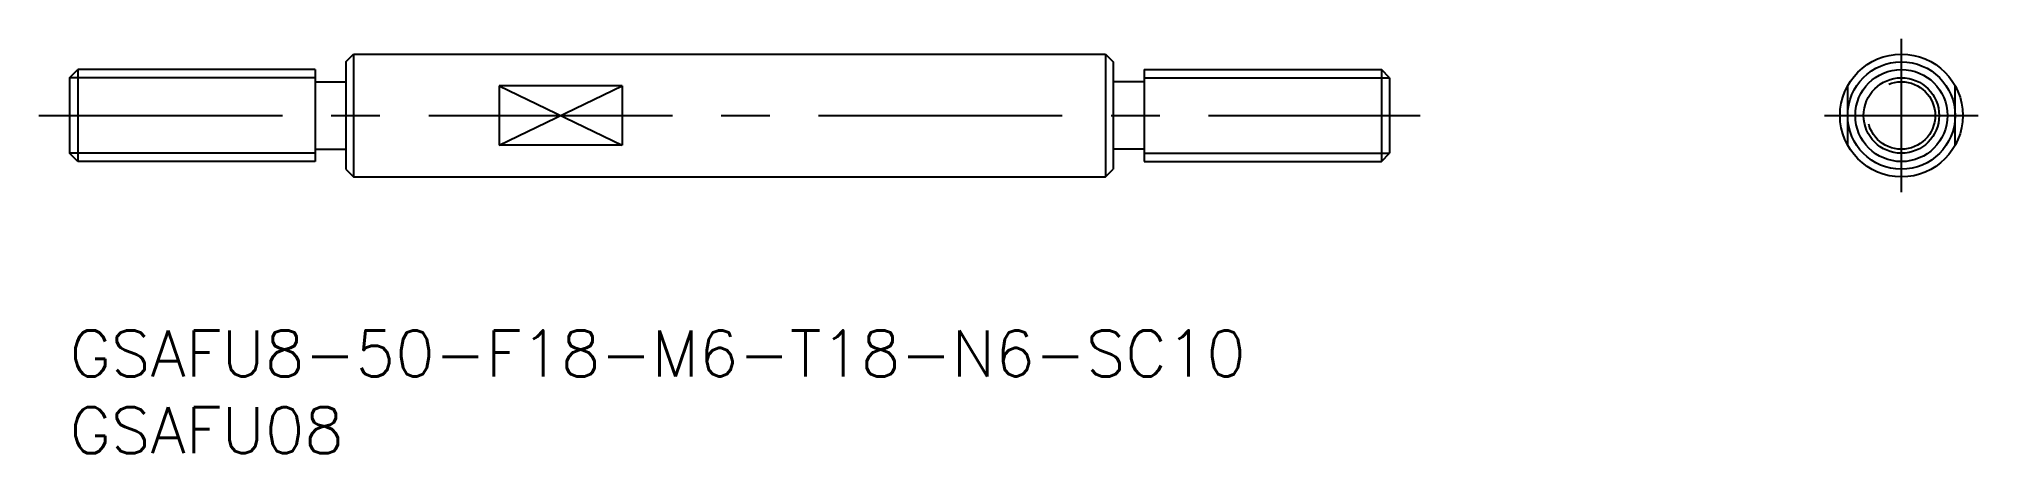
# Model space of a CAD drawing. Extents: x -2 to 124, y -8 to 19.
import ezdxf

# ---------------------------------------------------------------- set-up
doc = ezdxf.new("R2010")
doc.units = 0
doc.header["$LTSCALE"] = 0.5
doc.linetypes.add('CENTER', pattern=[50.8, 31.75, -6.35, 6.35, -6.35])
doc.linetypes.add('DASHED', pattern=[19.05, 12.7, -6.35])
for name, color, linetype in [('MSM_CENTER', 1, 'CENTER'), ('MSM_CONTINUOUS', 7, 'CONTINUOUS'), ('MSM_DASHED', 4, 'DASHED'), ('MSM_NARROW', 5, 'CONTINUOUS'), ('MSM_PART_NUMBER', 7, 'CONTINUOUS')]:
    doc.layers.add(name, color=color, linetype=linetype)
doc.styles.get("Standard").update_dxf_attribs({"font": 'txt.shx', "height": 3, "bigfont": 'bigfont.shx'})

# ---------------------------------------------------------------- blocks, each defined once
blk = doc.blocks.new('*U21')
at = {"layer": 'MSM_PART_NUMBER'}
blk.add_text('GSAFU8-50-F18-M6-T18-N6-SC10', height=3, dxfattribs=at).set_placement((0, -3))
blk = doc.blocks.new('*U22')
at = {"layer": 'MSM_PART_NUMBER'}
blk.add_text('GSAFU08', height=3, dxfattribs=at).set_placement((0, -8))

msp = doc.modelspace()

# ---------------------------------------------------------------- linework, layer by layer
at = {"layer": 'MSM_CENTER'}
for p, q in [((119.34, 9), (119.34, 19)), ((-2, 14), (88, 14)), ((114.34, 14), (124.34, 14))]:
    msp.add_line(p, q, dxfattribs=at)
at = {"layer": 'MSM_CONTINUOUS'}
for p, q in [((18, 17.5), (18.5, 18)), ((18.5, 18), (67.5, 18)), ((18.5, 18), (18.5, 10)), ((67.5, 18), (68, 17.5)), ((67.5, 18), (67.5, 10)), ((0, 16.46), (0.54, 17)), ((0, 16.46), (0, 11.54)), ((0.54, 17), (0.54, 11)), ((16, 17), (0.54, 17)), ((16, 17), (16, 11)), ((18, 17.5), (18, 10.5)), ((68, 17.5), (68, 10.5)), ((70, 17), (70, 11)), ((70, 17), (85.46, 17)), ((85.46, 17), (85.46, 11)), ((86, 16.46), (85.46, 17)), ((86, 16.46), (86, 11.54)), ((16, 16.2), (18, 16.2)), ((28, 15.94), (28, 12.06)), ((36, 15.94), (28, 15.94)), ((36, 15.94), (36, 12.06)), ((70, 16.2), (68, 16.2)), ((0.54, 11), (0, 11.54)), ((16, 11.8), (18, 11.8)), ((36, 12.06), (28, 12.06)), ((70, 11.8), (68, 11.8)), ((85.46, 11), (86, 11.54)), ((16, 11), (0.54, 11)), ((18, 10.5), (18.5, 10)), ((67.5, 10), (68, 10.5)), ((70, 11), (85.46, 11)), ((18.5, 10), (67.5, 10))]:
    msp.add_line(p, q, dxfattribs=at)
for radius in [4, 3.5, 3]:
    msp.add_circle((119.34, 14), radius, dxfattribs=at)
at = {"layer": 'MSM_DASHED'}
for p, q in [((115.84, 12.06), (115.84, 15.94)), ((122.84, 12.06), (122.84, 15.94))]:
    msp.add_line(p, q, dxfattribs=at)
msp.add_circle((119.34, 14), 2.2, dxfattribs=at)
at = {"layer": 'MSM_NARROW'}
for p, q in [((16, 16.46), (0, 16.46)), ((70, 16.46), (86, 16.46)), ((28, 15.94), (36, 12.06)), ((28, 12.06), (36, 15.94)), ((16, 11.54), (0, 11.54)), ((70, 11.54), (86, 11.54))]:
    msp.add_line(p, q, dxfattribs=at)
msp.add_circle((119.34, 14), 2.46, dxfattribs=at)

# ---------------------------------------------------------------- block references
at = {"layer": 'MSM_CONTINUOUS'}
for name in ['*U21', '*U22']:
    msp.add_blockref(name, (0, 0), dxfattribs=at)

doc.saveas('drawing.dxf')
